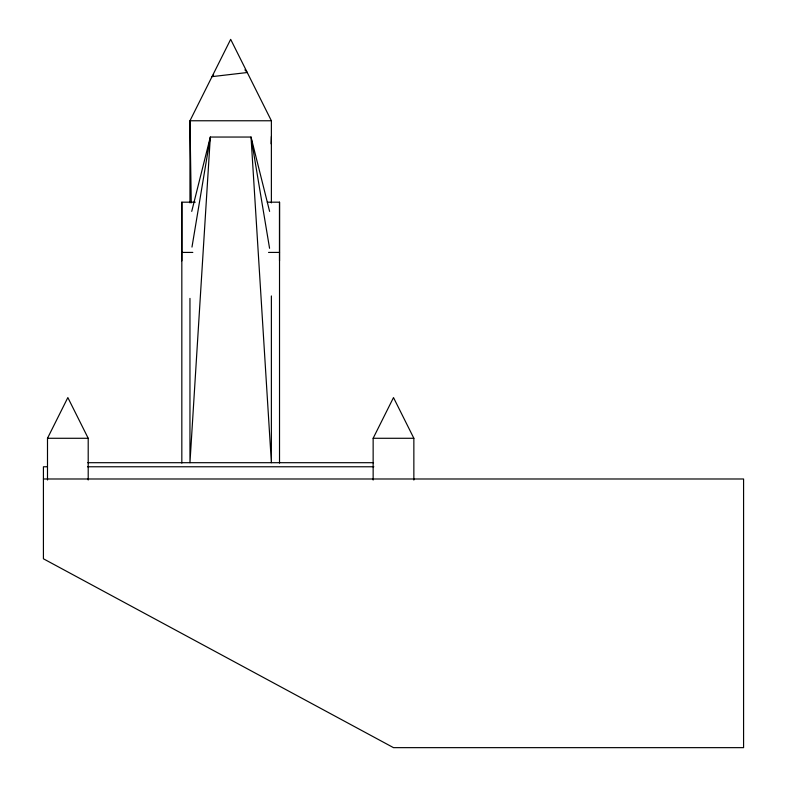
<?xml version="1.0" encoding="UTF-8"?>
<svg xmlns="http://www.w3.org/2000/svg" width="787" height="787" viewBox="0 0 787 787"><rect width="100%" height="100%" fill="white"/><g stroke="black" fill="none" stroke-linecap="round" stroke-linejoin="round"><path stroke-width="1.18" d="M181.827 260.851L181.827 202.18L195.255 202.18M279.523 260.851L279.523 202.18L267.305 202.18M271.112 143.814L271.377 136.456M191.979 247.079L210.316 137.046L251.023 137.046L269.607 211.378M191.733 211.378L210.316 137.046L189.962 462.697L189.962 298.401M47.495 479.991L47.495 438.28L67.849 397.573L88.203 438.28L88.203 479.991M373.146 480.04L373.146 438.28L393.5 397.573L413.854 438.28L413.854 480.04M213.582 74.735L212.028 76.634L247.256 72.522L244.895 69.856M271.377 202.879L271.377 120.765L189.962 120.765L189.962 202.879M181.827 252.42L192.815 252.42M268.534 252.42L279.523 252.42M47.495 438.28L88.203 438.28M373.146 438.28L413.854 438.28M87.81 462.697L373.53 462.697M47.082 466.77L43.423 466.77L43.423 558.79L393.5 747.65L743.577 747.65L743.577 478.988L43.423 478.988M87.505 466.77L373.835 466.77M271.377 120.765L230.67 39.35L189.962 120.765L191.261 202.869M269.567 248.289L251.023 137.046L271.377 462.697L271.377 295.951M279.523 202.18L279.523 463.1M181.827 202.18L181.827 463.1"/></g></svg>
